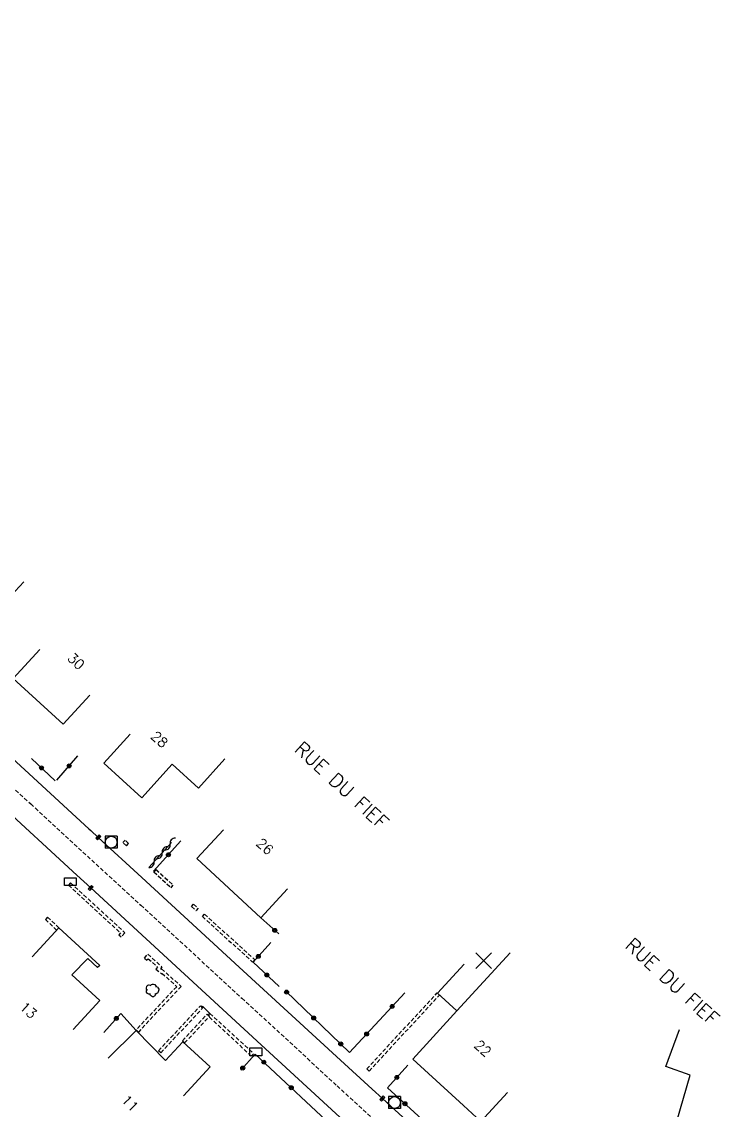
# Model space of a CAD drawing. Header units: millimetres. Extents: x 114000 to 115000, y 122000 to 123000.
# Drawn here: x 114671.7 to 114760.2, y 122475.3 to 122613.3 of the extents above; entities that cross this region are included whole.
import ezdxf
from ezdxf.enums import TextEntityAlignment as Align

# ---------------------------------------------------------------- set-up
doc = ezdxf.new("R2010")
doc.units = ezdxf.units.MM
doc.linetypes.add('DASHED', pattern=[0.75, 0.5, -0.25])
doc.layers.get('0').update_dxf_attribs({"linetype": 'CONTINUOUS'})
for name, color, linetype in [('W0001', 6, 'DASHED'), ('W0008', 7, 'CONTINUOUS'), ('W0100', 7, 'CONTINUOUS'), ('W0105', 7, 'CONTINUOUS'), ('W0112', 1, 'DASHED'), ('W0300', 7, 'CONTINUOUS'), ('W0310', 3, 'CONTINUOUS'), ('W0322', 7, 'CONTINUOUS'), ('W0400', 7, 'CONTINUOUS'), ('W0420', 7, 'CONTINUOUS'), ('W0989', 7, 'CONTINUOUS'), ('W0991', 7, 'CONTINUOUS'), ('W1102', 7, 'CONTINUOUS'), ('W1471', 7, 'CONTINUOUS')]:
    doc.layers.add(name, color=color, linetype=linetype)
doc.styles.get("Standard").update_dxf_attribs({"font": 'romans.shx', "width": 0.85})

# ---------------------------------------------------------------- blocks, each defined once
blk = doc.blocks.new('t322o')
at = {"color": 0, "linetype": 'Continuous'}
for radius in [0.25, 0.15]:
    blk.add_circle((0, 0), radius, dxfattribs=at)
blk = doc.blocks.new('t310o')
at = {"color": 0, "linetype": 'Continuous'}
for centre, start, end in [((-0.5, 0.38), 216.8699, 323.1304), ((0.5, -0.37), 36.8699, 143.1303)]:
    blk.add_arc(centre, 0.625, start, end, dxfattribs=at)
blk = doc.blocks.new('T420')
for p, q in [((0.75, 0.75), (-0.75, 0.75)), ((-0.75, 0.75), (-0.75, -0.75)), ((0.75, 0.75), (0.75, -0.75)), ((0.75, -0.75), (-0.75, -0.75))]:
    blk.add_line(p, q)
blk.add_ellipse((0, 0), major_axis=(-0.53, 0.53), ratio=1, start_param=3.926991, end_param=10.210176)
blk = doc.blocks.new('t991o')
at = {"color": 0, "linetype": 'Continuous'}
for p, q in [((-1, 1), (1, -1)), ((-1, -1), (1, 1))]:
    blk.add_line(p, q, dxfattribs=at)
blk = doc.blocks.new('T400')
for p, q in [((-0.15, 0.3), (0.15, 0.3)), ((-0.15, -0.25), (-0.15, 0.3)), ((-0.15, 0.15), (0.15, 0.15)), ((-0.15, 0), (0.15, 0)), ((0.15, 0.3), (0.15, -0.25)), ((-0.15, -0.15), (0.15, -0.15)), ((-0.15, -0.25), (-0.15, -0.3)), ((-0.15, -0.3), (0.15, -0.3)), ((0.15, -0.3), (0.15, -0.25))]:
    blk.add_line(p, q)
blk = doc.blocks.new('T1471')
at = {"color": 0, "linetype": 'Continuous', "flags": 128}
blk.add_lwpolyline([(-0.75, -0.5), (-0.75, 0.5), (0.75, 0.5), (0.75, -0.5), (-0.75, -0.5)], dxfattribs=at)
blk = doc.blocks.new('T300')
for p, q in [((-0.8, 0.51), (-0.86, 0.34)), ((-0.86, 0.34), (-0.86, 0.17)), ((-0.86, 0.17), (-0.74, 0.06)), ((-0.69, 0.63), (-0.8, 0.51)), ((-0.8, -0.06), (-0.74, 0.06)), ((-0.74, 0.06), (-0.69, 0.11)), ((-0.57, 0.69), (-0.69, 0.63)), ((-0.46, 0.69), (-0.57, 0.69)), ((-0.29, 0.63), (-0.46, 0.69)), ((-0.29, 0.63), (-0.17, 0.74)), ((-0.23, 0.57), (-0.29, 0.63)), ((-0.17, 0.74), (-0.06, 0.8)), ((-0.06, 0.8), (0.06, 0.8)), ((0.06, 0.8), (0.23, 0.74)), ((0.23, 0.74), (0.34, 0.63)), ((0.34, 0.63), (0.4, 0.51)), ((0.46, 0.46), (0.34, 0.46)), ((0.4, 0.51), (0.4, 0.46)), ((0.57, 0.4), (0.46, 0.46)), ((0.57, 0.4), (0.69, 0.29)), ((0.69, 0.29), (0.74, 0.17)), ((0.74, 0.06), (0.69, -0.17)), ((0.74, 0.17), (0.74, 0.06)), ((-0.8, -0.17), (-0.8, -0.06)), ((-0.8, -0.23), (-0.8, -0.17)), ((-0.74, -0.34), (-0.8, -0.23)), ((-0.69, -0.4), (-0.74, -0.34)), ((-0.51, -0.46), (-0.69, -0.4)), ((-0.4, -0.46), (-0.51, -0.46)), ((-0.4, -0.46), (-0.34, -0.46)), ((-0.34, -0.46), (-0.34, -0.4)), ((-0.34, -0.51), (-0.34, -0.46)), ((-0.29, -0.63), (-0.34, -0.51)), ((-0.17, -0.74), (-0.29, -0.63)), ((-0.06, -0.8), (-0.17, -0.74)), ((0.06, -0.8), (-0.06, -0.8)), ((0.17, -0.74), (0.06, -0.8)), ((0.23, -0.69), (0.17, -0.74)), ((0.29, -0.46), (0.23, -0.46)), ((0.29, -0.63), (0.23, -0.69)), ((0.46, -0.4), (0.29, -0.46)), ((0.34, -0.51), (0.29, -0.63)), ((0.34, -0.51), (0.34, -0.46)), ((0.57, -0.34), (0.46, -0.4)), ((0.63, -0.29), (0.57, -0.34)), ((0.69, -0.17), (0.63, -0.29))]:
    blk.add_line(p, q)

msp = doc.modelspace()

# ---------------------------------------------------------------- linework, layer by layer
at = {"layer": 'W0001'}
msp.add_lwpolyline([(114551.79, 122613.32), (114560.84, 122610.92), (114570.82, 122603.55), (114598.62, 122582.58), (114610.15, 122572.33), (114625.04, 122558.48), (114638.37, 122546.09), (114646.2, 122538.63), (114658.21, 122527.59), (114672.83, 122514.15), (114686.78, 122501.31), (114699.6, 122489.52), (114711.66, 122478.43), (114726.15, 122465.12)], dxfattribs=at)
at = {"layer": 'W0008'}
for points in [[(114643.83, 122544.46), (114678.59, 122512.5), (114680.2, 122511.02), (114680.45, 122510.78), (114681.39, 122509.92), (114686.91, 122504.85), (114699.26, 122493.47), (114712.09, 122481.68), (114716.12, 122477.99), (114717.41, 122476.81), (114728.27, 122466.82)], [(114668.29, 122514.68), (114678.67, 122505.12), (114680.43, 122503.51), (114702.04, 122483.62), (114714.12, 122472.52)]]:
    msp.add_lwpolyline(points, dxfattribs=at)
at = {"layer": 'W0100'}
for points in [[(114671.94, 122542.3), (114670.31, 122540.56), (114668.21, 122542.12), (114664.38, 122538.08), (114658.3, 122543.86), (114661.74, 122547.49)], [(114680.32, 122527.94), (114676.94, 122524.26), (114670.61, 122530.06), (114673.99, 122533.75)], [(114697.45, 122519.86), (114694.09, 122516.16), (114690.76, 122519.18), (114686.91, 122514.94), (114682.09, 122519.32), (114685.45, 122523.02)], [(114697.27, 122510.89), (114693.88, 122507.22), (114702.01, 122499.72), (114705.4, 122503.4), (114705.4, 122503.4), (114705.4, 122503.4), (114705.4, 122503.4), (114705.4, 122503.4), (114705.4, 122503.4), (114705.4, 122503.4), (114705.4, 122503.4), (114705.4, 122503.4), (114705.4, 122503.4), (114705.4, 122503.4), (114705.4, 122503.4), (114705.4, 122503.4), (114705.4, 122503.4), (114705.4, 122503.4), (114705.4, 122503.4), (114705.4, 122503.4), (114705.4, 122503.4), (114705.4, 122503.4), (114705.4, 122503.4), (114705.4, 122503.4), (114705.4, 122503.4), (114705.4, 122503.4), (114705.4, 122503.4), (114705.4, 122503.4), (114705.4, 122503.4), (114705.4, 122503.4), (114705.4, 122503.4), (114705.4, 122503.4), (114705.4, 122503.4), (114705.4, 122503.4), (114705.4, 122503.4), (114705.4, 122503.4), (114705.4, 122503.4), (114705.4, 122503.4), (114705.4, 122503.4), (114705.4, 122503.4), (114705.4, 122503.4), (114705.4, 122503.4), (114705.4, 122503.4), (114705.4, 122503.4), (114705.4, 122503.4), (114705.4, 122503.4), (114705.4, 122503.4), (114705.4, 122503.4), (114705.4, 122503.4), (114705.4, 122503.4), (114705.4, 122503.4), (114705.4, 122503.4), (114705.4, 122503.4), (114705.4, 122503.4), (114705.4, 122503.4), (114705.4, 122503.4), (114705.4, 122503.4), (114705.4, 122503.4), (114705.4, 122503.4), (114705.4, 122503.4), (114705.4, 122503.4), (114705.4, 122503.4), (114705.4, 122503.4), (114705.4, 122503.4), (114705.4, 122503.4), (114705.4, 122503.4), (114705.4, 122503.4), (114705.4, 122503.4), (114705.4, 122503.4), (114705.4, 122503.4), (114705.4, 122503.4), (114705.4, 122503.4), (114705.4, 122503.4), (114705.4, 122503.4), (114705.4, 122503.4), (114705.4, 122503.4), (114705.4, 122503.4), (114705.4, 122503.4), (114705.4, 122503.4), (114705.4, 122503.4), (114705.4, 122503.4), (114705.4, 122503.4), (114705.4, 122503.4), (114705.4, 122503.4), (114705.4, 122503.4), (114705.4, 122503.4), (114705.4, 122503.4), (114705.4, 122503.4), (114705.4, 122503.4), (114705.4, 122503.4), (114705.4, 122503.4), (114705.4, 122503.4), (114705.4, 122503.4), (114705.4, 122503.4), (114705.4, 122503.4), (114705.4, 122503.4), (114705.4, 122503.4), (114705.4, 122503.4), (114705.4, 122503.4), (114705.4, 122503.4), (114705.4, 122503.4)], [(114673, 122494.78), (114676.39, 122498.45), (114681.57, 122493.68), (114681.3, 122493.43), (114680.06, 122494.55), (114678.03, 122492.47), (114681.57, 122489.24), (114678.21, 122485.54), (114678.21, 122485.54), (114678.21, 122485.54), (114678.21, 122485.54), (114678.21, 122485.54), (114678.21, 122485.54), (114678.21, 122485.54), (114678.21, 122485.54), (114678.21, 122485.54), (114678.21, 122485.54), (114678.21, 122485.54), (114678.21, 122485.54), (114678.21, 122485.54), (114678.21, 122485.54), (114678.21, 122485.54), (114678.21, 122485.54), (114678.21, 122485.54), (114678.21, 122485.54), (114678.21, 122485.54), (114678.21, 122485.54), (114678.21, 122485.54), (114678.21, 122485.54), (114678.21, 122485.54), (114678.21, 122485.54), (114678.21, 122485.54), (114678.21, 122485.54), (114678.21, 122485.54), (114678.21, 122485.54), (114678.21, 122485.54), (114678.21, 122485.54), (114678.21, 122485.54), (114678.21, 122485.54), (114678.21, 122485.54), (114678.21, 122485.54), (114678.21, 122485.54), (114678.21, 122485.54), (114678.21, 122485.54), (114678.21, 122485.54), (114678.21, 122485.54), (114678.21, 122485.54), (114678.21, 122485.54), (114678.21, 122485.54), (114678.21, 122485.54), (114678.21, 122485.54), (114678.21, 122485.54), (114678.21, 122485.54), (114678.21, 122485.54), (114678.21, 122485.54), (114678.21, 122485.54), (114678.21, 122485.54), (114678.21, 122485.54), (114678.21, 122485.54), (114678.21, 122485.54), (114678.21, 122485.54), (114678.21, 122485.54), (114678.21, 122485.54), (114678.21, 122485.54), (114678.21, 122485.54), (114678.21, 122485.54), (114678.21, 122485.54), (114678.21, 122485.54), (114678.21, 122485.54), (114678.21, 122485.54), (114678.21, 122485.54), (114678.21, 122485.54), (114678.21, 122485.54), (114678.21, 122485.54), (114678.21, 122485.54), (114678.21, 122485.54), (114678.21, 122485.54), (114678.21, 122485.54), (114678.21, 122485.54), (114678.21, 122485.54), (114678.21, 122485.54), (114678.21, 122485.54), (114678.21, 122485.54), (114678.21, 122485.54), (114678.21, 122485.54), (114678.21, 122485.54), (114678.21, 122485.54), (114678.21, 122485.54), (114678.21, 122485.54), (114678.21, 122485.54), (114678.21, 122485.54), (114678.21, 122485.54), (114678.21, 122485.54), (114678.21, 122485.54), (114678.21, 122485.54), (114678.21, 122485.54), (114678.21, 122485.54), (114678.21, 122485.54), (114678.21, 122485.54), (114678.21, 122485.54), (114678.21, 122485.54)], [(114727.78, 122493.85), (114724.4, 122490.16), (114726.86, 122487.91), (114721.29, 122481.81), (114727.71, 122475.93), (114729.91, 122473.9), (114733.29, 122477.59), (114733.29, 122477.59), (114733.29, 122477.59), (114733.29, 122477.59), (114733.29, 122477.59), (114733.29, 122477.59), (114733.29, 122477.59), (114733.29, 122477.59), (114733.29, 122477.59), (114733.29, 122477.59), (114733.29, 122477.59), (114733.29, 122477.59), (114733.29, 122477.59), (114733.29, 122477.59), (114733.29, 122477.59), (114733.29, 122477.59), (114733.29, 122477.59), (114733.29, 122477.59), (114733.29, 122477.59), (114733.29, 122477.59), (114733.29, 122477.59), (114733.29, 122477.59), (114733.29, 122477.59), (114733.29, 122477.59), (114733.29, 122477.59), (114733.29, 122477.59), (114733.29, 122477.59), (114733.29, 122477.59), (114733.29, 122477.59), (114733.29, 122477.59), (114733.29, 122477.59), (114733.29, 122477.59), (114733.29, 122477.59), (114733.29, 122477.59), (114733.29, 122477.59), (114733.29, 122477.59), (114733.29, 122477.59), (114733.29, 122477.59), (114733.29, 122477.59), (114733.29, 122477.59), (114733.29, 122477.59), (114733.29, 122477.59), (114733.29, 122477.59), (114733.29, 122477.59), (114733.29, 122477.59), (114733.29, 122477.59), (114733.29, 122477.59), (114733.29, 122477.59), (114733.29, 122477.59), (114733.29, 122477.59), (114733.29, 122477.59), (114733.29, 122477.59), (114733.29, 122477.59), (114733.29, 122477.59), (114733.29, 122477.59), (114733.29, 122477.59), (114733.29, 122477.59), (114733.29, 122477.59), (114733.29, 122477.59), (114733.29, 122477.59), (114733.29, 122477.59), (114733.29, 122477.59), (114733.29, 122477.59), (114733.29, 122477.59), (114733.29, 122477.59), (114733.29, 122477.59), (114733.29, 122477.59), (114733.29, 122477.59), (114733.29, 122477.59), (114733.29, 122477.59), (114733.29, 122477.59), (114733.29, 122477.59), (114733.29, 122477.59), (114733.29, 122477.59), (114733.29, 122477.59), (114733.29, 122477.59), (114733.29, 122477.59), (114733.29, 122477.59), (114733.29, 122477.59), (114733.29, 122477.59), (114733.29, 122477.59), (114733.29, 122477.59), (114733.29, 122477.59), (114733.29, 122477.59), (114733.29, 122477.59), (114733.29, 122477.59), (114733.29, 122477.59), (114733.29, 122477.59), (114733.29, 122477.59), (114733.29, 122477.59), (114733.29, 122477.59), (114733.29, 122477.59), (114733.29, 122477.59), (114733.29, 122477.59), (114733.29, 122477.59)], [(114750.03, 122457.76), (114756.43, 122479.76), (114753.35, 122480.89), (114753.35, 122480.89), (114755.08, 122485.58)], [(114682.63, 122481.92), (114686.21, 122485.42), (114689.9, 122481.65), (114692.13, 122484), (114695.59, 122480.81), (114692.2, 122477.14), (114692.2, 122477.14), (114692.2, 122477.14), (114692.2, 122477.14), (114692.2, 122477.14), (114692.2, 122477.14), (114692.2, 122477.14), (114692.2, 122477.14), (114692.2, 122477.14), (114692.2, 122477.14), (114692.2, 122477.14), (114692.2, 122477.14), (114692.2, 122477.14), (114692.2, 122477.14), (114692.2, 122477.14), (114692.2, 122477.14), (114692.2, 122477.14), (114692.2, 122477.14), (114692.2, 122477.14), (114692.2, 122477.14), (114692.2, 122477.14), (114692.2, 122477.14), (114692.2, 122477.14), (114692.2, 122477.14), (114692.2, 122477.14), (114692.2, 122477.14), (114692.2, 122477.14), (114692.2, 122477.14), (114692.2, 122477.14), (114692.2, 122477.14), (114692.2, 122477.14), (114692.2, 122477.14), (114692.2, 122477.14), (114692.2, 122477.14), (114692.2, 122477.14), (114692.2, 122477.14), (114692.2, 122477.14), (114692.2, 122477.14), (114692.2, 122477.14), (114692.2, 122477.14), (114692.2, 122477.14), (114692.2, 122477.14), (114692.2, 122477.14), (114692.2, 122477.14), (114692.2, 122477.14), (114692.2, 122477.14), (114692.2, 122477.14), (114692.2, 122477.14), (114692.2, 122477.14), (114692.2, 122477.14), (114692.2, 122477.14), (114692.2, 122477.14), (114692.2, 122477.14), (114692.2, 122477.14), (114692.2, 122477.14), (114692.2, 122477.14), (114692.2, 122477.14), (114692.2, 122477.14), (114692.2, 122477.14), (114692.2, 122477.14), (114692.2, 122477.14), (114692.2, 122477.14), (114692.2, 122477.14), (114692.2, 122477.14), (114692.2, 122477.14), (114692.2, 122477.14), (114692.2, 122477.14), (114692.2, 122477.14), (114692.2, 122477.14), (114692.2, 122477.14), (114692.2, 122477.14), (114692.2, 122477.14), (114692.2, 122477.14), (114692.2, 122477.14), (114692.2, 122477.14), (114692.2, 122477.14), (114692.2, 122477.14), (114692.2, 122477.14), (114692.2, 122477.14), (114692.2, 122477.14), (114692.2, 122477.14), (114692.2, 122477.14), (114692.2, 122477.14), (114692.2, 122477.14), (114692.2, 122477.14), (114692.2, 122477.14), (114692.2, 122477.14), (114692.2, 122477.14), (114692.2, 122477.14), (114692.2, 122477.14), (114692.2, 122477.14), (114692.2, 122477.14), (114692.2, 122477.14), (114692.2, 122477.14), (114692.2, 122477.14), (114692.2, 122477.14)]]:
    msp.add_lwpolyline(points, dxfattribs=at)
at = {"layer": 'W0105'}
for p, q in [((114694.51, 122488.39), (114694.61, 122488.5)), ((114694.61, 122488.5), (114695.55, 122487.58))]:
    msp.add_line(p, q, dxfattribs=at)
at = {"layer": 'W0112'}
for p, q in [((114684.52, 122509.27), (114684.79, 122509.56)), ((114684.96, 122508.86), (114685.23, 122509.15)), ((114688.44, 122505.52), (114688.71, 122505.82)), ((114688.44, 122505.54), (114690.59, 122503.57)), ((114690.61, 122503.54), (114690.88, 122503.84)), ((114693.21, 122501.16), (114693.78, 122500.64)), ((114674.96, 122499.81), (114676.39, 122498.45)), ((114694.59, 122499.89), (114700.95, 122494.11)), ((114701.06, 122482.48), (114700.78, 122482.19))]:
    msp.add_line(p, q, dxfattribs=at)
for points in [[(114684.96, 122508.86), (114684.52, 122509.27)], [(114685.23, 122509.15), (114684.79, 122509.56)], [(114688.44, 122505.54), (114688.71, 122505.83), (114690.86, 122503.87), (114690.59, 122503.57), (114690.59, 122503.57), (114690.59, 122503.57), (114690.59, 122503.57), (114690.59, 122503.57), (114690.59, 122503.57), (114690.59, 122503.57), (114690.59, 122503.57), (114690.59, 122503.57), (114690.59, 122503.57), (114690.59, 122503.57), (114690.59, 122503.57), (114690.59, 122503.57), (114690.59, 122503.57), (114690.59, 122503.57), (114690.59, 122503.57), (114690.59, 122503.57), (114690.59, 122503.57), (114690.59, 122503.57), (114690.59, 122503.57), (114690.59, 122503.57), (114690.59, 122503.57), (114690.59, 122503.57), (114690.59, 122503.57), (114690.59, 122503.57), (114690.59, 122503.57), (114690.59, 122503.57), (114690.59, 122503.57), (114690.59, 122503.57), (114690.59, 122503.57), (114690.59, 122503.57), (114690.59, 122503.57), (114690.59, 122503.57), (114690.59, 122503.57), (114690.59, 122503.57), (114690.59, 122503.57), (114690.59, 122503.57), (114690.59, 122503.57), (114690.59, 122503.57), (114690.59, 122503.57), (114690.59, 122503.57), (114690.59, 122503.57), (114690.59, 122503.57), (114690.59, 122503.57), (114690.59, 122503.57), (114690.59, 122503.57), (114690.59, 122503.57), (114690.59, 122503.57), (114690.59, 122503.57), (114690.59, 122503.57), (114690.59, 122503.57), (114690.59, 122503.57), (114690.59, 122503.57), (114690.59, 122503.57), (114690.59, 122503.57), (114690.59, 122503.57), (114690.59, 122503.57), (114690.59, 122503.57), (114690.59, 122503.57), (114690.59, 122503.57), (114690.59, 122503.57), (114690.59, 122503.57), (114690.59, 122503.57), (114690.59, 122503.57), (114690.59, 122503.57), (114690.59, 122503.57), (114690.59, 122503.57), (114690.59, 122503.57), (114690.59, 122503.57), (114690.59, 122503.57), (114690.59, 122503.57), (114690.59, 122503.57), (114690.59, 122503.57), (114690.59, 122503.57), (114690.59, 122503.57), (114690.59, 122503.57), (114690.59, 122503.57), (114690.59, 122503.57), (114690.59, 122503.57), (114690.59, 122503.57), (114690.59, 122503.57), (114690.59, 122503.57), (114690.59, 122503.57), (114690.59, 122503.57), (114690.59, 122503.57), (114690.59, 122503.57), (114690.59, 122503.57), (114690.59, 122503.57), (114690.59, 122503.57), (114690.59, 122503.57), (114690.59, 122503.57), (114690.59, 122503.57), (114690.59, 122503.57), (114690.59, 122503.57), (114690.59, 122503.57), (114690.59, 122503.57), (114690.59, 122503.57), (114690.59, 122503.57), (114690.59, 122503.57), (114690.59, 122503.57), (114690.59, 122503.57), (114690.59, 122503.57), (114690.59, 122503.57), (114690.59, 122503.57), (114690.59, 122503.57), (114690.59, 122503.57), (114690.59, 122503.57), (114690.59, 122503.57), (114690.59, 122503.57), (114690.59, 122503.57), (114690.59, 122503.57), (114690.59, 122503.57), (114690.59, 122503.57), (114690.59, 122503.57), (114690.59, 122503.57), (114690.59, 122503.57), (114690.59, 122503.57)], [(114688.44, 122505.52), (114690.61, 122503.54)], [(114688.71, 122505.82), (114690.88, 122503.84)], [(114677.88, 122504.16), (114677.61, 122503.87), (114684.21, 122497.8), (114684, 122497.58), (114684.29, 122497.31), (114684.29, 122497.31), (114684.29, 122497.31), (114684.29, 122497.31), (114684.29, 122497.31), (114684.29, 122497.31), (114684.29, 122497.31), (114684.29, 122497.31), (114684.29, 122497.31), (114684.29, 122497.31), (114684.29, 122497.31), (114684.29, 122497.31), (114684.29, 122497.31), (114684.29, 122497.31), (114684.29, 122497.31), (114684.29, 122497.31), (114684.29, 122497.31), (114684.29, 122497.31), (114684.29, 122497.31), (114684.29, 122497.31), (114684.29, 122497.31), (114684.29, 122497.31), (114684.29, 122497.31), (114684.29, 122497.31), (114684.29, 122497.31), (114684.29, 122497.31), (114684.29, 122497.31), (114684.29, 122497.31), (114684.29, 122497.31), (114684.29, 122497.31), (114684.29, 122497.31), (114684.29, 122497.31), (114684.29, 122497.31), (114684.29, 122497.31), (114684.29, 122497.31), (114684.29, 122497.31), (114684.29, 122497.31), (114684.29, 122497.31), (114684.29, 122497.31), (114684.29, 122497.31), (114684.29, 122497.31), (114684.29, 122497.31), (114684.29, 122497.31), (114684.29, 122497.31), (114684.29, 122497.31), (114684.29, 122497.31), (114684.29, 122497.31), (114684.29, 122497.31), (114684.29, 122497.31), (114684.29, 122497.31), (114684.29, 122497.31), (114684.29, 122497.31), (114684.29, 122497.31), (114684.29, 122497.31), (114684.29, 122497.31), (114684.29, 122497.31), (114684.29, 122497.31), (114684.29, 122497.31), (114684.29, 122497.31), (114684.29, 122497.31), (114684.29, 122497.31), (114684.29, 122497.31), (114684.29, 122497.31), (114684.29, 122497.31), (114684.29, 122497.31), (114684.29, 122497.31), (114684.29, 122497.31), (114684.29, 122497.31), (114684.29, 122497.31), (114684.29, 122497.31), (114684.29, 122497.31), (114684.29, 122497.31), (114684.29, 122497.31), (114684.29, 122497.31), (114684.29, 122497.31), (114684.29, 122497.31), (114684.29, 122497.31), (114684.29, 122497.31), (114684.29, 122497.31), (114684.29, 122497.31), (114684.29, 122497.31), (114684.29, 122497.31), (114684.29, 122497.31), (114684.29, 122497.31), (114684.29, 122497.31), (114684.29, 122497.31), (114684.29, 122497.31), (114684.29, 122497.31), (114684.29, 122497.31), (114684.29, 122497.31), (114684.29, 122497.31), (114684.29, 122497.31), (114684.29, 122497.31), (114684.29, 122497.31), (114684.29, 122497.31), (114684.29, 122497.31), (114684.29, 122497.31), (114684.29, 122497.31), (114684.29, 122497.31), (114684.29, 122497.31), (114684.29, 122497.31), (114684.29, 122497.31), (114684.29, 122497.31), (114684.29, 122497.31), (114684.29, 122497.31), (114684.29, 122497.31), (114684.29, 122497.31), (114684.29, 122497.31), (114684.29, 122497.31), (114684.29, 122497.31), (114684.29, 122497.31), (114684.29, 122497.31), (114684.29, 122497.31), (114684.29, 122497.31), (114684.29, 122497.31), (114684.29, 122497.31)], [(114677.88, 122504.16), (114684.77, 122497.82), (114684.29, 122497.31)], [(114693.21, 122501.16), (114693.48, 122501.45), (114694.05, 122500.93), (114693.78, 122500.64), (114693.78, 122500.64), (114693.78, 122500.64), (114693.78, 122500.64), (114693.78, 122500.64), (114693.78, 122500.64), (114693.78, 122500.64), (114693.78, 122500.64), (114693.78, 122500.64), (114693.78, 122500.64), (114693.78, 122500.64), (114693.78, 122500.64), (114693.78, 122500.64), (114693.78, 122500.64), (114693.78, 122500.64), (114693.78, 122500.64), (114693.78, 122500.64), (114693.78, 122500.64), (114693.78, 122500.64), (114693.78, 122500.64), (114693.78, 122500.64), (114693.78, 122500.64), (114693.78, 122500.64), (114693.78, 122500.64), (114693.78, 122500.64), (114693.78, 122500.64), (114693.78, 122500.64), (114693.78, 122500.64), (114693.78, 122500.64), (114693.78, 122500.64), (114693.78, 122500.64), (114693.78, 122500.64), (114693.78, 122500.64), (114693.78, 122500.64), (114693.78, 122500.64), (114693.78, 122500.64), (114693.78, 122500.64), (114693.78, 122500.64), (114693.78, 122500.64), (114693.78, 122500.64), (114693.78, 122500.64), (114693.78, 122500.64), (114693.78, 122500.64), (114693.78, 122500.64), (114693.78, 122500.64), (114693.78, 122500.64), (114693.78, 122500.64), (114693.78, 122500.64), (114693.78, 122500.64), (114693.78, 122500.64), (114693.78, 122500.64), (114693.78, 122500.64), (114693.78, 122500.64), (114693.78, 122500.64), (114693.78, 122500.64), (114693.78, 122500.64), (114693.78, 122500.64), (114693.78, 122500.64), (114693.78, 122500.64), (114693.78, 122500.64), (114693.78, 122500.64), (114693.78, 122500.64), (114693.78, 122500.64), (114693.78, 122500.64), (114693.78, 122500.64), (114693.78, 122500.64), (114693.78, 122500.64), (114693.78, 122500.64), (114693.78, 122500.64), (114693.78, 122500.64), (114693.78, 122500.64), (114693.78, 122500.64), (114693.78, 122500.64), (114693.78, 122500.64), (114693.78, 122500.64), (114693.78, 122500.64), (114693.78, 122500.64), (114693.78, 122500.64), (114693.78, 122500.64), (114693.78, 122500.64), (114693.78, 122500.64), (114693.78, 122500.64), (114693.78, 122500.64), (114693.78, 122500.64), (114693.78, 122500.64), (114693.78, 122500.64), (114693.78, 122500.64), (114693.78, 122500.64), (114693.78, 122500.64), (114693.78, 122500.64), (114693.78, 122500.64), (114693.78, 122500.64), (114693.78, 122500.64), (114693.78, 122500.64), (114693.78, 122500.64), (114693.78, 122500.64), (114693.78, 122500.64), (114693.78, 122500.64), (114693.78, 122500.64), (114693.78, 122500.64), (114693.78, 122500.64), (114693.78, 122500.64), (114693.78, 122500.64), (114693.78, 122500.64), (114693.78, 122500.64), (114693.78, 122500.64), (114693.78, 122500.64), (114693.78, 122500.64), (114693.78, 122500.64), (114693.78, 122500.64), (114693.78, 122500.64), (114693.78, 122500.64), (114693.78, 122500.64), (114693.78, 122500.64), (114693.78, 122500.64), (114693.78, 122500.64), (114693.78, 122500.64)], [(114674.96, 122499.81), (114674.69, 122499.52), (114676.11, 122498.16), (114676.39, 122498.45), (114676.39, 122498.45), (114676.39, 122498.45), (114676.39, 122498.45), (114676.39, 122498.45), (114676.39, 122498.45), (114676.39, 122498.45), (114676.39, 122498.45), (114676.39, 122498.45), (114676.39, 122498.45), (114676.39, 122498.45), (114676.39, 122498.45), (114676.39, 122498.45), (114676.39, 122498.45), (114676.39, 122498.45), (114676.39, 122498.45), (114676.39, 122498.45), (114676.39, 122498.45), (114676.39, 122498.45), (114676.39, 122498.45), (114676.39, 122498.45), (114676.39, 122498.45), (114676.39, 122498.45), (114676.39, 122498.45), (114676.39, 122498.45), (114676.39, 122498.45), (114676.39, 122498.45), (114676.39, 122498.45), (114676.39, 122498.45), (114676.39, 122498.45), (114676.39, 122498.45), (114676.39, 122498.45), (114676.39, 122498.45), (114676.39, 122498.45), (114676.39, 122498.45), (114676.39, 122498.45), (114676.39, 122498.45), (114676.39, 122498.45), (114676.39, 122498.45), (114676.39, 122498.45), (114676.39, 122498.45), (114676.39, 122498.45), (114676.39, 122498.45), (114676.39, 122498.45), (114676.39, 122498.45), (114676.39, 122498.45), (114676.39, 122498.45), (114676.39, 122498.45), (114676.39, 122498.45), (114676.39, 122498.45), (114676.39, 122498.45), (114676.39, 122498.45), (114676.39, 122498.45), (114676.39, 122498.45), (114676.39, 122498.45), (114676.39, 122498.45), (114676.39, 122498.45), (114676.39, 122498.45), (114676.39, 122498.45), (114676.39, 122498.45), (114676.39, 122498.45), (114676.39, 122498.45), (114676.39, 122498.45), (114676.39, 122498.45), (114676.39, 122498.45), (114676.39, 122498.45), (114676.39, 122498.45), (114676.39, 122498.45), (114676.39, 122498.45), (114676.39, 122498.45), (114676.39, 122498.45), (114676.39, 122498.45), (114676.39, 122498.45), (114676.39, 122498.45), (114676.39, 122498.45), (114676.39, 122498.45), (114676.39, 122498.45), (114676.39, 122498.45), (114676.39, 122498.45), (114676.39, 122498.45), (114676.39, 122498.45), (114676.39, 122498.45), (114676.39, 122498.45), (114676.39, 122498.45), (114676.39, 122498.45), (114676.39, 122498.45), (114676.39, 122498.45), (114676.39, 122498.45), (114676.39, 122498.45), (114676.39, 122498.45), (114676.39, 122498.45), (114676.39, 122498.45), (114676.39, 122498.45), (114676.39, 122498.45), (114676.39, 122498.45), (114676.39, 122498.45), (114676.39, 122498.45), (114676.39, 122498.45), (114676.39, 122498.45), (114676.39, 122498.45), (114676.39, 122498.45), (114676.39, 122498.45), (114676.39, 122498.45), (114676.39, 122498.45), (114676.39, 122498.45), (114676.39, 122498.45), (114676.39, 122498.45), (114676.39, 122498.45), (114676.39, 122498.45), (114676.39, 122498.45), (114676.39, 122498.45), (114676.39, 122498.45), (114676.39, 122498.45), (114676.39, 122498.45), (114676.39, 122498.45), (114676.39, 122498.45), (114676.39, 122498.45)], [(114694.59, 122499.89), (114694.86, 122500.19), (114701.22, 122494.41), (114700.95, 122494.11), (114700.95, 122494.11), (114700.95, 122494.11), (114700.95, 122494.11), (114700.95, 122494.11), (114700.95, 122494.11), (114700.95, 122494.11), (114700.95, 122494.11), (114700.95, 122494.11), (114700.95, 122494.11), (114700.95, 122494.11), (114700.95, 122494.11), (114700.95, 122494.11), (114700.95, 122494.11), (114700.95, 122494.11), (114700.95, 122494.11), (114700.95, 122494.11), (114700.95, 122494.11), (114700.95, 122494.11), (114700.95, 122494.11), (114700.95, 122494.11), (114700.95, 122494.11), (114700.95, 122494.11), (114700.95, 122494.11), (114700.95, 122494.11), (114700.95, 122494.11), (114700.95, 122494.11), (114700.95, 122494.11), (114700.95, 122494.11), (114700.95, 122494.11), (114700.95, 122494.11), (114700.95, 122494.11), (114700.95, 122494.11), (114700.95, 122494.11), (114700.95, 122494.11), (114700.95, 122494.11), (114700.95, 122494.11), (114700.95, 122494.11), (114700.95, 122494.11), (114700.95, 122494.11), (114700.95, 122494.11), (114700.95, 122494.11), (114700.95, 122494.11), (114700.95, 122494.11), (114700.95, 122494.11), (114700.95, 122494.11), (114700.95, 122494.11), (114700.95, 122494.11), (114700.95, 122494.11), (114700.95, 122494.11), (114700.95, 122494.11), (114700.95, 122494.11), (114700.95, 122494.11), (114700.95, 122494.11), (114700.95, 122494.11), (114700.95, 122494.11), (114700.95, 122494.11), (114700.95, 122494.11), (114700.95, 122494.11), (114700.95, 122494.11), (114700.95, 122494.11), (114700.95, 122494.11), (114700.95, 122494.11), (114700.95, 122494.11), (114700.95, 122494.11), (114700.95, 122494.11), (114700.95, 122494.11), (114700.95, 122494.11), (114700.95, 122494.11), (114700.95, 122494.11), (114700.95, 122494.11), (114700.95, 122494.11), (114700.95, 122494.11), (114700.95, 122494.11), (114700.95, 122494.11), (114700.95, 122494.11), (114700.95, 122494.11), (114700.95, 122494.11), (114700.95, 122494.11), (114700.95, 122494.11), (114700.95, 122494.11), (114700.95, 122494.11), (114700.95, 122494.11), (114700.95, 122494.11), (114700.95, 122494.11), (114700.95, 122494.11), (114700.95, 122494.11), (114700.95, 122494.11), (114700.95, 122494.11), (114700.95, 122494.11), (114700.95, 122494.11), (114700.95, 122494.11), (114700.95, 122494.11), (114700.95, 122494.11), (114700.95, 122494.11), (114700.95, 122494.11), (114700.95, 122494.11), (114700.95, 122494.11), (114700.95, 122494.11), (114700.95, 122494.11), (114700.95, 122494.11), (114700.95, 122494.11), (114700.95, 122494.11), (114700.95, 122494.11), (114700.95, 122494.11), (114700.95, 122494.11), (114700.95, 122494.11), (114700.95, 122494.11), (114700.95, 122494.11), (114700.95, 122494.11), (114700.95, 122494.11), (114700.95, 122494.11), (114700.95, 122494.11), (114700.95, 122494.11), (114700.95, 122494.11), (114700.95, 122494.11), (114700.95, 122494.11)], [(114687.23, 122494.59), (114687.53, 122494.33), (114687.72, 122494.54), (114688.9, 122493.46), (114688.7, 122493.22), (114689.41, 122492.61), (114689.47, 122492.68), (114691.33, 122490.99), (114686.19, 122485.52), (114686.48, 122485.24), (114686.48, 122485.24), (114686.48, 122485.24), (114686.48, 122485.24), (114686.48, 122485.24), (114686.48, 122485.24), (114686.48, 122485.24), (114686.48, 122485.24), (114686.48, 122485.24), (114686.48, 122485.24), (114686.48, 122485.24), (114686.48, 122485.24), (114686.48, 122485.24), (114686.48, 122485.24), (114686.48, 122485.24), (114686.48, 122485.24), (114686.48, 122485.24), (114686.48, 122485.24), (114686.48, 122485.24), (114686.48, 122485.24), (114686.48, 122485.24), (114686.48, 122485.24), (114686.48, 122485.24), (114686.48, 122485.24), (114686.48, 122485.24), (114686.48, 122485.24), (114686.48, 122485.24), (114686.48, 122485.24), (114686.48, 122485.24), (114686.48, 122485.24), (114686.48, 122485.24), (114686.48, 122485.24), (114686.48, 122485.24), (114686.48, 122485.24), (114686.48, 122485.24), (114686.48, 122485.24), (114686.48, 122485.24), (114686.48, 122485.24), (114686.48, 122485.24), (114686.48, 122485.24), (114686.48, 122485.24), (114686.48, 122485.24), (114686.48, 122485.24), (114686.48, 122485.24), (114686.48, 122485.24), (114686.48, 122485.24), (114686.48, 122485.24), (114686.48, 122485.24), (114686.48, 122485.24), (114686.48, 122485.24), (114686.48, 122485.24), (114686.48, 122485.24), (114686.48, 122485.24), (114686.48, 122485.24), (114686.48, 122485.24), (114686.48, 122485.24), (114686.48, 122485.24), (114686.48, 122485.24), (114686.48, 122485.24), (114686.48, 122485.24), (114686.48, 122485.24), (114686.48, 122485.24), (114686.48, 122485.24), (114686.48, 122485.24), (114686.48, 122485.24), (114686.48, 122485.24), (114686.48, 122485.24), (114686.48, 122485.24), (114686.48, 122485.24), (114686.48, 122485.24), (114686.48, 122485.24), (114686.48, 122485.24), (114686.48, 122485.24), (114686.48, 122485.24), (114686.48, 122485.24), (114686.48, 122485.24), (114686.48, 122485.24), (114686.48, 122485.24), (114686.48, 122485.24), (114686.48, 122485.24), (114686.48, 122485.24), (114686.48, 122485.24), (114686.48, 122485.24), (114686.48, 122485.24), (114686.48, 122485.24), (114686.48, 122485.24), (114686.48, 122485.24), (114686.48, 122485.24), (114686.48, 122485.24), (114686.48, 122485.24), (114686.48, 122485.24), (114686.48, 122485.24), (114686.48, 122485.24), (114686.48, 122485.24), (114686.48, 122485.24), (114686.48, 122485.24), (114686.48, 122485.24), (114686.48, 122485.24), (114686.48, 122485.24), (114686.48, 122485.24), (114686.48, 122485.24), (114686.48, 122485.24), (114686.48, 122485.24), (114686.48, 122485.24), (114686.48, 122485.24), (114686.48, 122485.24), (114686.48, 122485.24), (114686.48, 122485.24), (114686.48, 122485.24), (114686.48, 122485.24), (114686.48, 122485.24)], [(114687.23, 122494.59), (114687.69, 122495.11), (114689.45, 122493.49), (114689.26, 122493.26), (114689.35, 122493.19), (114689.42, 122493.26), (114691.9, 122491.02), (114686.48, 122485.24)], [(114715.74, 122480.29), (114715.44, 122480.56), (114724.35, 122490.2), (114724.64, 122489.93), (114724.64, 122489.93), (114724.64, 122489.93), (114724.64, 122489.93), (114724.64, 122489.93), (114724.64, 122489.93), (114724.64, 122489.93), (114724.64, 122489.93), (114724.64, 122489.93), (114724.64, 122489.93), (114724.64, 122489.93), (114724.64, 122489.93), (114724.64, 122489.93), (114724.64, 122489.93), (114724.64, 122489.93), (114724.64, 122489.93), (114724.64, 122489.93), (114724.64, 122489.93), (114724.64, 122489.93), (114724.64, 122489.93), (114724.64, 122489.93), (114724.64, 122489.93), (114724.64, 122489.93), (114724.64, 122489.93), (114724.64, 122489.93), (114724.64, 122489.93), (114724.64, 122489.93), (114724.64, 122489.93), (114724.64, 122489.93), (114724.64, 122489.93), (114724.64, 122489.93), (114724.64, 122489.93), (114724.64, 122489.93), (114724.64, 122489.93), (114724.64, 122489.93), (114724.64, 122489.93), (114724.64, 122489.93), (114724.64, 122489.93), (114724.64, 122489.93), (114724.64, 122489.93), (114724.64, 122489.93), (114724.64, 122489.93), (114724.64, 122489.93), (114724.64, 122489.93), (114724.64, 122489.93), (114724.64, 122489.93), (114724.64, 122489.93), (114724.64, 122489.93), (114724.64, 122489.93), (114724.64, 122489.93), (114724.64, 122489.93), (114724.64, 122489.93), (114724.64, 122489.93), (114724.64, 122489.93), (114724.64, 122489.93), (114724.64, 122489.93), (114724.64, 122489.93), (114724.64, 122489.93), (114724.64, 122489.93), (114724.64, 122489.93), (114724.64, 122489.93), (114724.64, 122489.93), (114724.64, 122489.93), (114724.64, 122489.93), (114724.64, 122489.93), (114724.64, 122489.93), (114724.64, 122489.93), (114724.64, 122489.93), (114724.64, 122489.93), (114724.64, 122489.93), (114724.64, 122489.93), (114724.64, 122489.93), (114724.64, 122489.93), (114724.64, 122489.93), (114724.64, 122489.93), (114724.64, 122489.93), (114724.64, 122489.93), (114724.64, 122489.93), (114724.64, 122489.93), (114724.64, 122489.93), (114724.64, 122489.93), (114724.64, 122489.93), (114724.64, 122489.93), (114724.64, 122489.93), (114724.64, 122489.93), (114724.64, 122489.93), (114724.64, 122489.93), (114724.64, 122489.93), (114724.64, 122489.93), (114724.64, 122489.93), (114724.64, 122489.93), (114724.64, 122489.93), (114724.64, 122489.93), (114724.64, 122489.93), (114724.64, 122489.93), (114724.64, 122489.93), (114724.64, 122489.93), (114724.64, 122489.93), (114724.64, 122489.93), (114724.64, 122489.93), (114724.64, 122489.93), (114724.64, 122489.93), (114724.64, 122489.93), (114724.64, 122489.93), (114724.64, 122489.93), (114724.64, 122489.93), (114724.64, 122489.93), (114724.64, 122489.93), (114724.64, 122489.93), (114724.64, 122489.93), (114724.64, 122489.93), (114724.64, 122489.93), (114724.64, 122489.93), (114724.64, 122489.93), (114724.64, 122489.93), (114724.64, 122489.93), (114724.64, 122489.93)], [(114715.74, 122480.29), (114724.64, 122489.93), (114724.64, 122489.93), (114724.64, 122489.93), (114724.64, 122489.93), (114724.64, 122489.93), (114724.64, 122489.93), (114724.64, 122489.93), (114724.64, 122489.93), (114724.64, 122489.93), (114724.64, 122489.93), (114724.64, 122489.93), (114724.64, 122489.93), (114724.64, 122489.93), (114724.64, 122489.93), (114724.64, 122489.93), (114724.64, 122489.93), (114724.64, 122489.93), (114724.64, 122489.93), (114724.64, 122489.93), (114724.64, 122489.93), (114724.64, 122489.93), (114724.64, 122489.93), (114724.64, 122489.93), (114724.64, 122489.93), (114724.64, 122489.93), (114724.64, 122489.93), (114724.64, 122489.93), (114724.64, 122489.93), (114724.64, 122489.93), (114724.64, 122489.93), (114724.64, 122489.93), (114724.64, 122489.93), (114724.64, 122489.93), (114724.64, 122489.93), (114724.64, 122489.93), (114724.64, 122489.93), (114724.64, 122489.93), (114724.64, 122489.93), (114724.64, 122489.93), (114724.64, 122489.93), (114724.64, 122489.93), (114724.64, 122489.93), (114724.64, 122489.93), (114724.64, 122489.93), (114724.64, 122489.93), (114724.64, 122489.93), (114724.64, 122489.93), (114724.64, 122489.93), (114724.64, 122489.93), (114724.64, 122489.93), (114724.64, 122489.93), (114724.64, 122489.93), (114724.64, 122489.93), (114724.64, 122489.93), (114724.64, 122489.93), (114724.64, 122489.93), (114724.64, 122489.93), (114724.64, 122489.93), (114724.64, 122489.93), (114724.64, 122489.93), (114724.64, 122489.93), (114724.64, 122489.93), (114724.64, 122489.93), (114724.64, 122489.93), (114724.64, 122489.93), (114724.64, 122489.93), (114724.64, 122489.93), (114724.64, 122489.93), (114724.64, 122489.93), (114724.64, 122489.93), (114724.64, 122489.93), (114724.64, 122489.93), (114724.64, 122489.93), (114724.64, 122489.93), (114724.64, 122489.93), (114724.64, 122489.93), (114724.64, 122489.93), (114724.64, 122489.93), (114724.64, 122489.93), (114724.64, 122489.93), (114724.64, 122489.93), (114724.64, 122489.93), (114724.64, 122489.93), (114724.64, 122489.93), (114724.64, 122489.93), (114724.64, 122489.93), (114724.64, 122489.93), (114724.64, 122489.93), (114724.64, 122489.93), (114724.64, 122489.93), (114724.64, 122489.93), (114724.64, 122489.93), (114724.64, 122489.93), (114724.64, 122489.93), (114724.64, 122489.93), (114724.64, 122489.93), (114724.64, 122489.93), (114724.64, 122489.93), (114724.64, 122489.93), (114724.64, 122489.93), (114724.64, 122489.93), (114724.64, 122489.93), (114724.64, 122489.93), (114724.64, 122489.93), (114724.64, 122489.93), (114724.64, 122489.93), (114724.64, 122489.93), (114724.64, 122489.93), (114724.64, 122489.93), (114724.64, 122489.93), (114724.64, 122489.93), (114724.64, 122489.93), (114724.64, 122489.93), (114724.64, 122489.93), (114724.64, 122489.93), (114724.64, 122489.93), (114724.64, 122489.93), (114724.64, 122489.93), (114724.64, 122489.93)], [(114689.32, 122482.6), (114689.03, 122482.87), (114694.33, 122488.55), (114694.62, 122488.28), (114694.62, 122488.28), (114694.62, 122488.28), (114694.62, 122488.28), (114694.62, 122488.28), (114694.62, 122488.28), (114694.62, 122488.28), (114694.62, 122488.28), (114694.62, 122488.28), (114694.62, 122488.28), (114694.62, 122488.28), (114694.62, 122488.28), (114694.62, 122488.28), (114694.62, 122488.28), (114694.62, 122488.28), (114694.62, 122488.28), (114694.62, 122488.28), (114694.62, 122488.28), (114694.62, 122488.28), (114694.62, 122488.28), (114694.62, 122488.28), (114694.62, 122488.28), (114694.62, 122488.28), (114694.62, 122488.28), (114694.62, 122488.28), (114694.62, 122488.28), (114694.62, 122488.28), (114694.62, 122488.28), (114694.62, 122488.28), (114694.62, 122488.28), (114694.62, 122488.28), (114694.62, 122488.28), (114694.62, 122488.28), (114694.62, 122488.28), (114694.62, 122488.28), (114694.62, 122488.28), (114694.62, 122488.28), (114694.62, 122488.28), (114694.62, 122488.28), (114694.62, 122488.28), (114694.62, 122488.28), (114694.62, 122488.28), (114694.62, 122488.28), (114694.62, 122488.28), (114694.62, 122488.28), (114694.62, 122488.28), (114694.62, 122488.28), (114694.62, 122488.28), (114694.62, 122488.28), (114694.62, 122488.28), (114694.62, 122488.28), (114694.62, 122488.28), (114694.62, 122488.28), (114694.62, 122488.28), (114694.62, 122488.28), (114694.62, 122488.28), (114694.62, 122488.28), (114694.62, 122488.28), (114694.62, 122488.28), (114694.62, 122488.28), (114694.62, 122488.28), (114694.62, 122488.28), (114694.62, 122488.28), (114694.62, 122488.28), (114694.62, 122488.28), (114694.62, 122488.28), (114694.62, 122488.28), (114694.62, 122488.28), (114694.62, 122488.28), (114694.62, 122488.28), (114694.62, 122488.28), (114694.62, 122488.28), (114694.62, 122488.28), (114694.62, 122488.28), (114694.62, 122488.28), (114694.62, 122488.28), (114694.62, 122488.28), (114694.62, 122488.28), (114694.62, 122488.28), (114694.62, 122488.28), (114694.62, 122488.28), (114694.62, 122488.28), (114694.62, 122488.28), (114694.62, 122488.28), (114694.62, 122488.28), (114694.62, 122488.28), (114694.62, 122488.28), (114694.62, 122488.28), (114694.62, 122488.28), (114694.62, 122488.28), (114694.62, 122488.28), (114694.62, 122488.28), (114694.62, 122488.28), (114694.62, 122488.28), (114694.62, 122488.28), (114694.62, 122488.28), (114694.62, 122488.28), (114694.62, 122488.28), (114694.62, 122488.28), (114694.62, 122488.28), (114694.62, 122488.28), (114694.62, 122488.28), (114694.62, 122488.28), (114694.62, 122488.28), (114694.62, 122488.28), (114694.62, 122488.28), (114694.62, 122488.28), (114694.62, 122488.28), (114694.62, 122488.28), (114694.62, 122488.28), (114694.62, 122488.28), (114694.62, 122488.28), (114694.62, 122488.28), (114694.62, 122488.28), (114694.62, 122488.28), (114694.62, 122488.28), (114694.62, 122488.28)], [(114689.32, 122482.6), (114694.62, 122488.28), (114694.62, 122488.28), (114694.62, 122488.28), (114694.62, 122488.28), (114694.62, 122488.28), (114694.62, 122488.28), (114694.62, 122488.28), (114694.62, 122488.28), (114694.62, 122488.28), (114694.62, 122488.28), (114694.62, 122488.28), (114694.62, 122488.28), (114694.62, 122488.28), (114694.62, 122488.28), (114694.62, 122488.28), (114694.62, 122488.28), (114694.62, 122488.28), (114694.62, 122488.28), (114694.62, 122488.28), (114694.62, 122488.28), (114694.62, 122488.28), (114694.62, 122488.28), (114694.62, 122488.28), (114694.62, 122488.28), (114694.62, 122488.28), (114694.62, 122488.28), (114694.62, 122488.28), (114694.62, 122488.28), (114694.62, 122488.28), (114694.62, 122488.28), (114694.62, 122488.28), (114694.62, 122488.28), (114694.62, 122488.28), (114694.62, 122488.28), (114694.62, 122488.28), (114694.62, 122488.28), (114694.62, 122488.28), (114694.62, 122488.28), (114694.62, 122488.28), (114694.62, 122488.28), (114694.62, 122488.28), (114694.62, 122488.28), (114694.62, 122488.28), (114694.62, 122488.28), (114694.62, 122488.28), (114694.62, 122488.28), (114694.62, 122488.28), (114694.62, 122488.28), (114694.62, 122488.28), (114694.62, 122488.28), (114694.62, 122488.28), (114694.62, 122488.28), (114694.62, 122488.28), (114694.62, 122488.28), (114694.62, 122488.28), (114694.62, 122488.28), (114694.62, 122488.28), (114694.62, 122488.28), (114694.62, 122488.28), (114694.62, 122488.28), (114694.62, 122488.28), (114694.62, 122488.28), (114694.62, 122488.28), (114694.62, 122488.28), (114694.62, 122488.28), (114694.62, 122488.28), (114694.62, 122488.28), (114694.62, 122488.28), (114694.62, 122488.28), (114694.62, 122488.28), (114694.62, 122488.28), (114694.62, 122488.28), (114694.62, 122488.28), (114694.62, 122488.28), (114694.62, 122488.28), (114694.62, 122488.28), (114694.62, 122488.28), (114694.62, 122488.28), (114694.62, 122488.28), (114694.62, 122488.28), (114694.62, 122488.28), (114694.62, 122488.28), (114694.62, 122488.28), (114694.62, 122488.28), (114694.62, 122488.28), (114694.62, 122488.28), (114694.62, 122488.28), (114694.62, 122488.28), (114694.62, 122488.28), (114694.62, 122488.28), (114694.62, 122488.28), (114694.62, 122488.28), (114694.62, 122488.28), (114694.62, 122488.28), (114694.62, 122488.28), (114694.62, 122488.28), (114694.62, 122488.28), (114694.62, 122488.28), (114694.62, 122488.28), (114694.62, 122488.28), (114694.62, 122488.28), (114694.62, 122488.28), (114694.62, 122488.28), (114694.62, 122488.28), (114694.62, 122488.28), (114694.62, 122488.28), (114694.62, 122488.28), (114694.62, 122488.28), (114694.62, 122488.28), (114694.62, 122488.28), (114694.62, 122488.28), (114694.62, 122488.28), (114694.62, 122488.28), (114694.62, 122488.28), (114694.62, 122488.28), (114694.62, 122488.28), (114694.62, 122488.28), (114694.62, 122488.28), (114694.62, 122488.28)], [(114692.34, 122483.85), (114692.05, 122484.13), (114695.2, 122487.52), (114695.5, 122487.25), (114695.5, 122487.25), (114695.5, 122487.25), (114695.5, 122487.25), (114695.5, 122487.25), (114695.5, 122487.25), (114695.5, 122487.25), (114695.5, 122487.25), (114695.5, 122487.25), (114695.5, 122487.25), (114695.5, 122487.25), (114695.5, 122487.25), (114695.5, 122487.25), (114695.5, 122487.25), (114695.5, 122487.25), (114695.5, 122487.25), (114695.5, 122487.25), (114695.5, 122487.25), (114695.5, 122487.25), (114695.5, 122487.25), (114695.5, 122487.25), (114695.5, 122487.25), (114695.5, 122487.25), (114695.5, 122487.25), (114695.5, 122487.25), (114695.5, 122487.25), (114695.5, 122487.25), (114695.5, 122487.25), (114695.5, 122487.25), (114695.5, 122487.25), (114695.5, 122487.25), (114695.5, 122487.25), (114695.5, 122487.25), (114695.5, 122487.25), (114695.5, 122487.25), (114695.5, 122487.25), (114695.5, 122487.25), (114695.5, 122487.25), (114695.5, 122487.25), (114695.5, 122487.25), (114695.5, 122487.25), (114695.5, 122487.25), (114695.5, 122487.25), (114695.5, 122487.25), (114695.5, 122487.25), (114695.5, 122487.25), (114695.5, 122487.25), (114695.5, 122487.25), (114695.5, 122487.25), (114695.5, 122487.25), (114695.5, 122487.25), (114695.5, 122487.25), (114695.5, 122487.25), (114695.5, 122487.25), (114695.5, 122487.25), (114695.5, 122487.25), (114695.5, 122487.25), (114695.5, 122487.25), (114695.5, 122487.25), (114695.5, 122487.25), (114695.5, 122487.25), (114695.5, 122487.25), (114695.5, 122487.25), (114695.5, 122487.25), (114695.5, 122487.25), (114695.5, 122487.25), (114695.5, 122487.25), (114695.5, 122487.25), (114695.5, 122487.25), (114695.5, 122487.25), (114695.5, 122487.25), (114695.5, 122487.25), (114695.5, 122487.25), (114695.5, 122487.25), (114695.5, 122487.25), (114695.5, 122487.25), (114695.5, 122487.25), (114695.5, 122487.25), (114695.5, 122487.25), (114695.5, 122487.25), (114695.5, 122487.25), (114695.5, 122487.25), (114695.5, 122487.25), (114695.5, 122487.25), (114695.5, 122487.25), (114695.5, 122487.25), (114695.5, 122487.25), (114695.5, 122487.25), (114695.5, 122487.25), (114695.5, 122487.25), (114695.5, 122487.25), (114695.5, 122487.25), (114695.5, 122487.25), (114695.5, 122487.25), (114695.5, 122487.25), (114695.5, 122487.25), (114695.5, 122487.25), (114695.5, 122487.25), (114695.5, 122487.25), (114695.5, 122487.25), (114695.5, 122487.25), (114695.5, 122487.25), (114695.5, 122487.25), (114695.5, 122487.25), (114695.5, 122487.25), (114695.5, 122487.25), (114695.5, 122487.25), (114695.5, 122487.25), (114695.5, 122487.25), (114695.5, 122487.25), (114695.5, 122487.25), (114695.5, 122487.25), (114695.5, 122487.25), (114695.5, 122487.25), (114695.5, 122487.25), (114695.5, 122487.25), (114695.5, 122487.25)], [(114692.34, 122483.85), (114695.5, 122487.25), (114695.5, 122487.25), (114695.5, 122487.25), (114695.5, 122487.25), (114695.5, 122487.25), (114695.5, 122487.25), (114695.5, 122487.25), (114695.5, 122487.25), (114695.5, 122487.25), (114695.5, 122487.25), (114695.5, 122487.25), (114695.5, 122487.25), (114695.5, 122487.25), (114695.5, 122487.25), (114695.5, 122487.25), (114695.5, 122487.25), (114695.5, 122487.25), (114695.5, 122487.25), (114695.5, 122487.25), (114695.5, 122487.25), (114695.5, 122487.25), (114695.5, 122487.25), (114695.5, 122487.25), (114695.5, 122487.25), (114695.5, 122487.25), (114695.5, 122487.25), (114695.5, 122487.25), (114695.5, 122487.25), (114695.5, 122487.25), (114695.5, 122487.25), (114695.5, 122487.25), (114695.5, 122487.25), (114695.5, 122487.25), (114695.5, 122487.25), (114695.5, 122487.25), (114695.5, 122487.25), (114695.5, 122487.25), (114695.5, 122487.25), (114695.5, 122487.25), (114695.5, 122487.25), (114695.5, 122487.25), (114695.5, 122487.25), (114695.5, 122487.25), (114695.5, 122487.25), (114695.5, 122487.25), (114695.5, 122487.25), (114695.5, 122487.25), (114695.5, 122487.25), (114695.5, 122487.25), (114695.5, 122487.25), (114695.5, 122487.25), (114695.5, 122487.25), (114695.5, 122487.25), (114695.5, 122487.25), (114695.5, 122487.25), (114695.5, 122487.25), (114695.5, 122487.25), (114695.5, 122487.25), (114695.5, 122487.25), (114695.5, 122487.25), (114695.5, 122487.25), (114695.5, 122487.25), (114695.5, 122487.25), (114695.5, 122487.25), (114695.5, 122487.25), (114695.5, 122487.25), (114695.5, 122487.25), (114695.5, 122487.25), (114695.5, 122487.25), (114695.5, 122487.25), (114695.5, 122487.25), (114695.5, 122487.25), (114695.5, 122487.25), (114695.5, 122487.25), (114695.5, 122487.25), (114695.5, 122487.25), (114695.5, 122487.25), (114695.5, 122487.25), (114695.5, 122487.25), (114695.5, 122487.25), (114695.5, 122487.25), (114695.5, 122487.25), (114695.5, 122487.25), (114695.5, 122487.25), (114695.5, 122487.25), (114695.5, 122487.25), (114695.5, 122487.25), (114695.5, 122487.25), (114695.5, 122487.25), (114695.5, 122487.25), (114695.5, 122487.25), (114695.5, 122487.25), (114695.5, 122487.25), (114695.5, 122487.25), (114695.5, 122487.25), (114695.5, 122487.25), (114695.5, 122487.25), (114695.5, 122487.25), (114695.5, 122487.25), (114695.5, 122487.25), (114695.5, 122487.25), (114695.5, 122487.25), (114695.5, 122487.25), (114695.5, 122487.25), (114695.5, 122487.25), (114695.5, 122487.25), (114695.5, 122487.25), (114695.5, 122487.25), (114695.5, 122487.25), (114695.5, 122487.25), (114695.5, 122487.25), (114695.5, 122487.25), (114695.5, 122487.25), (114695.5, 122487.25), (114695.5, 122487.25), (114695.5, 122487.25), (114695.5, 122487.25), (114695.5, 122487.25), (114695.5, 122487.25)], [(114695.38, 122487.38), (114695.55, 122487.58), (114701.06, 122482.51)], [(114700.78, 122482.19), (114695.44, 122487.18)]]:
    msp.add_lwpolyline(points, dxfattribs=at)
at = {"layer": 'W0310'}
msp.add_line((114687.81, 122506.11), (114690.68, 122509.26), dxfattribs=at)
at = {"layer": 'W0322'}
for p, q in [((114676.15, 122517.18), (114678.81, 122520.27)), ((114675.92, 122517.1), (114672.93, 122519.9)), ((114691.87, 122509.48), (114688.41, 122505.64)), ((114702.01, 122499.72), (114704.26, 122497.69)), ((114703.28, 122496.58), (114701.02, 122494.08)), ((114701.02, 122494.08), (114704.31, 122491.03)), ((114701.3, 122482.42), (114699.45, 122480.4)), ((114718.02, 122466.85), (114701.3, 122482.42))]:
    msp.add_line(p, q, dxfattribs=at)
for points in [[(114720.27, 122490.22), (114713.26, 122482.65), (114705.16, 122490.4)], [(114682.08, 122485.2), (114684.26, 122487.59), (114686.21, 122485.42)], [(114732.54, 122464.93), (114718.06, 122478.17), (114720.65, 122481.05)]]:
    msp.add_lwpolyline(points, dxfattribs=at)
at = {"layer": 'W1102'}
msp.add_line((114726.86, 122487.91), (114733.61, 122495.29), dxfattribs=at)

# ---------------------------------------------------------------- block references
at = {"layer": 'W0300'}
msp.add_blockref('T300', (114688.31, 122490.51), dxfattribs=at)
at = {"layer": 'W0310', "rotation": 47.68372215712655}
for p in [(114690.5, 122509.06), (114688.48, 122506.85), (114689.49, 122507.96)]:
    msp.add_blockref('t310o', p, dxfattribs=at)
at = {"layer": 'W0322'}
for p, rotation in [((114674.19, 122518.73), 136.8706998825362), ((114677.7, 122518.98), 49.35599143963061), ((114690.28, 122507.71), 227.9525000398943), ((114703.77, 122498.13), 317.8204620802427), ((114701.68, 122494.82), 227.8535210334296), ((114702.76, 122492.47), 317.2031419696459), ((114705.26, 122490.3), 136.2656280267063), ((114718.65, 122488.48), 227.1729352422359), ((114683.68, 122486.96), 47.61157425125948), ((114708.7, 122487.02), 136.2656280267063), ((114715.42, 122484.99), 227.1729352422359), ((114712.13, 122483.73), 136.2656280267063), ((114702.38, 122481.42), 137.0311602766497), ((114699.7, 122480.67), 227.4240595659905), ((114719.24, 122479.48), 48.08872219161697), ((114705.85, 122478.18), 137.0311602766497), ((114720.27, 122476.15), 137.5494408237434)]:
    msp.add_blockref('t322o', p, dxfattribs=dict(at, rotation=rotation))
at = {"layer": 'W0400'}
for p, rotation in [((114681.39, 122509.92), 137.6091156322059), ((114680.43, 122503.51), 316.9869880756734), ((114717.4, 122476.81), 137.8848747677088)]:
    msp.add_blockref('T400', p, dxfattribs=dict(at, rotation=rotation))
at = {"layer": 'W0420'}
for p in [(114683.03, 122509.31), (114718.95, 122476.3)]:
    msp.add_blockref('T420', p, dxfattribs=at)
at = {"layer": 'W0991'}
msp.add_blockref('t991o', (114730.25, 122494.3), dxfattribs=at)
at = {"layer": 'W1471'}
for p in [(114677.84, 122504.3), (114701.36, 122482.73)]:
    msp.add_blockref('T1471', p, dxfattribs=at)

# ---------------------------------------------------------------- texts
at = {"layer": 'W0989'}
for rotation, p in [(317.3805, (114712.26, 122516.5)), (317.4289, (114754.18, 122491.61))]:
    msp.add_text('RUE DU FIEF', height=1.75, rotation=rotation, dxfattribs=at).set_placement(p, align=Align.MIDDLE)
at = {"layer": 'W0991'}
for s, rotation, p in [('30', 317.4855, (114678.58, 122532.25)), ('28', 317.7819, (114689.16, 122522.34)), ('26', 317.3196, (114702.52, 122508.77)), ('13', 317.7356, (114672.53, 122488.01)), ('22', 317.4697, (114730.16, 122483.18)), ('11', 314.3928, (114685.42, 122476.21))]:
    msp.add_text(s, height=1.25, rotation=rotation, dxfattribs=at).set_placement(p, align=Align.MIDDLE)

doc.saveas('drawing.dxf')
